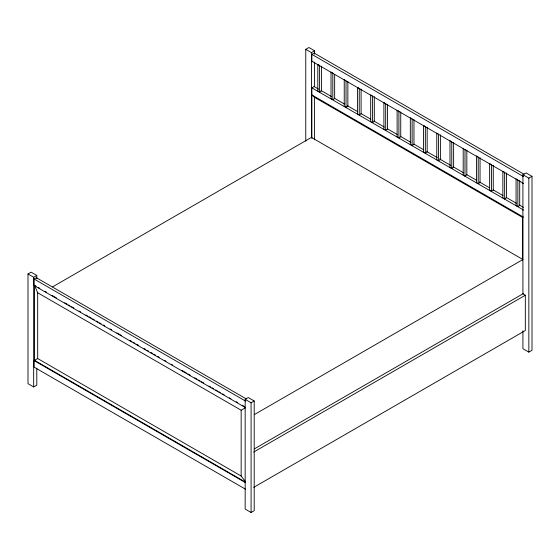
<?xml version="1.0" encoding="UTF-8"?>
<svg xmlns="http://www.w3.org/2000/svg" width="560" height="560" viewBox="0 0 560 560"><rect width="100%" height="100%" fill="white"/><g stroke="black" fill="none" stroke-linecap="round" stroke-linejoin="round"><path stroke-width="0.84" d="M305.76 141.141L305.76 49.343L308.917 47.516L314.587 50.792L314.587 54.257M305.76 49.343L311.43 52.619L314.587 50.792M311.43 54.642L314.146 53.074L524.125 174.307M311.43 61.495L311.871 61.236L523.355 183.337L522.914 183.589M311.43 88.102L314.587 86.282L314.587 62.048M311.43 95.2L311.871 94.948L523.355 217.049L522.641 217.462L522.641 259.966M319.599 92.05L319.599 65.443L317.807 64.407L317.807 91.021L319.599 92.05L321.433 90.993L321.433 66.101M36.792 368.151L36.792 385.154L33.67 386.96L28 383.684L28 273.966L31.122 272.167L36.792 275.443L36.792 278.866M332.815 99.687L332.815 73.073L331.023 72.044L331.023 98.651L332.815 99.687L334.649 98.623L334.649 74.592M28 273.966L33.67 277.242L36.792 275.443M245.595 407.666L34.111 285.565L34.111 279.02L36.351 277.725L246.33 398.951M34.111 285.565L34.552 285.313L36.064 286.188M346.031 107.317L346.031 80.71L344.239 79.674L344.239 106.281L346.031 107.317L347.865 106.253L347.865 81.361M52.682 286.811L311.43 137.424L522.914 259.525L254.331 414.589M358.652 87.997L357.455 87.304L357.455 113.911L359.247 114.947L361.088 113.89L361.088 88.998M372.47 122.577L372.47 95.97L370.678 94.934L370.678 121.541L372.47 122.577L374.304 121.52L374.304 96.628M383.894 102.564L383.894 129.171L385.686 130.207L387.52 129.15L387.52 104.258M398.307 110.887L397.11 110.194L397.11 136.808L398.902 137.844L400.743 136.78L400.743 111.888M245.595 489.251L34.111 367.15L34.111 360.598L37.674 358.54L37.674 292.754L34.552 285.313L34.552 360.346L245.28 482.006M412.118 145.474L412.118 118.867L410.326 117.831L410.326 144.438L412.118 145.474L413.959 144.41L413.959 119.518M423.549 125.461L423.549 152.068L425.341 153.104L427.175 152.04L427.175 127.148M437.962 133.784L436.765 133.091L436.765 159.698L438.557 160.734L440.391 159.677L440.391 134.785M451.773 168.364L451.773 141.757L449.981 140.721L449.981 167.328L451.773 168.364L453.614 167.307L453.614 142.415M463.197 148.351L463.197 174.965L464.989 175.994L466.83 174.937L466.83 150.045M478.212 183.631L478.212 157.017L476.42 155.988L476.42 182.595L478.212 183.631L480.046 182.567L480.046 157.675M489.636 163.618L489.636 190.225L491.428 191.261L493.262 190.197L493.262 165.305M253.715 487.347L525.329 330.533L525.329 295.232L522.914 293.839L522.914 174.713L526.071 172.893L532 176.316L532 350.294L528.843 352.121L522.914 348.698L522.914 330.841M522.914 176.743L523.355 176.491L311.871 54.39L311.871 61.236M522.914 174.713L528.843 178.136L532 176.316M504.049 171.934L502.852 171.248L502.852 197.855L504.644 198.891L506.485 197.827L506.485 172.942M517.86 206.521L517.86 179.914L516.068 178.878L516.068 205.485L517.86 206.521L519.701 205.464L519.701 180.572M522.914 210.203L523.355 209.944L311.871 87.85L311.871 138.432M245.161 399.343L248.276 397.544L254.205 400.967L254.205 510.678L251.083 512.484L245.161 509.061L245.161 399.343L251.083 402.766L254.205 400.967M245.546 481.803L241.157 476.021L241.157 410.235L245.336 407.82M254.331 448.903L523.355 293.58M253.715 452.046L525.329 295.232M384.489 102.914L385.686 103.6L385.686 130.207M424.144 125.804L425.341 126.497L425.341 153.104M490.231 163.961L491.428 164.654L491.428 191.261M314.146 86.534L318.682 89.152M320.943 90.461L331.52 96.565M334.537 98.308L344.358 103.978M347.382 105.721L357.203 111.391M360.976 113.568L370.797 119.238M373.814 120.981L384.391 127.085M387.415 128.835L397.229 134.498M400.253 136.248L410.823 142.352M413.847 144.095L423.668 149.765M426.685 151.508L437.262 157.612M439.53 158.921L450.856 165.459M453.124 166.768L463.694 172.872M466.718 174.622L476.539 180.285M479.556 182.035L489.377 187.698M493.157 189.882L502.971 195.552M505.995 197.295L516.572 203.399M519.589 205.142L523.369 207.326M311.871 94.948L314.51 97.3L522.641 217.462M34.111 279.02L245.595 401.114M38.325 287.497L39.837 288.365M45.129 291.417L46.634 292.292M51.926 295.344L56.455 297.962M64.764 302.757L67.032 304.066M68.537 304.934L70.049 305.809M71.561 306.684L73.829 307.993M79.114 311.045L80.626 311.913M85.911 314.965L87.423 315.84M88.935 316.708L91.196 318.017M92.708 318.892L94.22 319.767M96.488 321.069L98 321.944M99.505 322.819L101.017 323.687M103.285 324.996L104.797 325.871M110.082 328.923L111.594 329.791M116.879 332.843L121.408 335.461M129.717 340.256L131.985 341.565M133.497 342.44L135.009 343.315M136.514 344.183L138.782 345.492M144.067 348.544L145.579 349.419M147.091 350.287L148.603 351.162M150.871 352.471L152.376 353.339M153.888 354.214L155.4 355.089M157.668 356.391L159.18 357.266M164.465 360.318L165.977 361.193M171.262 364.245L172.774 365.113M181.839 370.349L186.368 372.967M187.88 373.835L190.141 375.144M194.677 377.762L196.945 379.071M198.45 379.939L199.962 380.814M201.474 381.689L203.742 382.991M209.027 386.05L210.539 386.918M212.051 387.793L213.556 388.661M215.824 389.97L217.336 390.845M218.848 391.713L220.353 392.588M222.621 393.897L224.133 394.765M229.418 397.824L230.93 398.692M236.215 401.744L237.727 402.619M242.263 405.237L244.524 406.539M37.674 292.754L241.157 410.235M37.674 358.54L241.157 476.021M34.111 360.598L245.595 482.699M528.843 178.136L528.843 352.121M504.644 172.284L504.644 198.891M464.989 149.387L464.989 175.994M438.557 134.127L438.557 160.734M398.902 111.23L398.902 137.844M359.247 88.34L359.247 114.947M314.51 97.3L314.51 139.804M311.43 52.619L311.43 137.424M251.083 402.766L251.083 512.484M33.67 277.242L33.67 386.96"/></g></svg>
